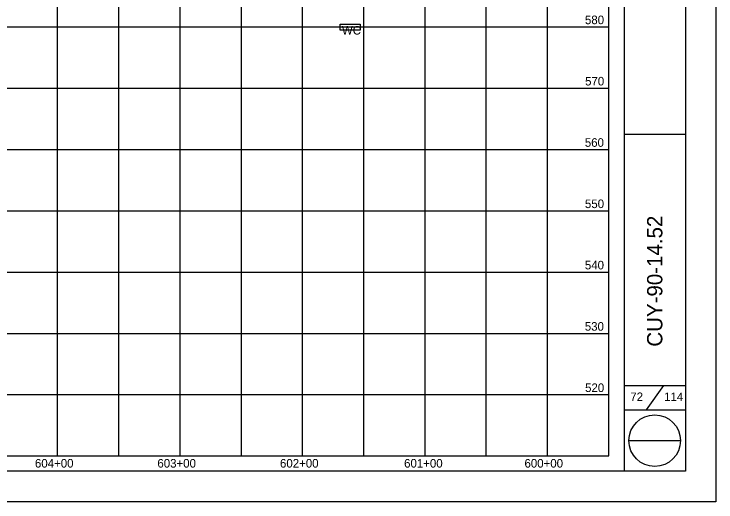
# Model space of a CAD drawing. Extents: x 2190806 to 2192726, y 664803 to 665903.
# Drawn here: x 2192153 to 2192726, y 664803 to 665201 of the extents above; entities that cross this region are included whole.
import ezdxf

# ---------------------------------------------------------------- set-up
doc = ezdxf.new("R2010")
doc.units = 0
for name, color, linetype in [('GT_Project_Text', 7, 'Continuous'), ('SH_Border', 7, 'Continuous'), ('SH_Cut_Line', 7, 'Continuous'), ('SH_Data', 7, 'Continuous'), ('SH_Major_Grid_Line', 7, 'Continuous'), ('SH_Text', 7, 'Continuous')]:
    doc.layers.add(name, color=color, linetype=linetype)

msp = doc.modelspace()

# ---------------------------------------------------------------- linework, layer by layer
at = {"layer": 'GT_Project_Text'}
msp.add_lwpolyline([(2192418.84, 665193.17), (2192435.11, 665193.17), (2192435.11, 665188.08), (2192418.84, 665188.08)], close=True, dxfattribs=at)
at = {"layer": 'SH_Border'}
for p, q in [((2192650.64, 665878.42), (2192650.64, 664828.42)), ((2192700.64, 665878.42), (2192700.64, 664828.42)), ((2192650.64, 665103.42), (2192700.64, 665103.42)), ((2192650.64, 664898.43), (2192700.64, 664898.43)), ((2192682.69, 664898.43), (2192668.59, 664878.43)), ((2192650.64, 664878.42), (2192700.64, 664878.42)), ((2192654.59, 664853.42), (2192696.7, 664853.42)), ((2192700.64, 664828.42), (2191125.65, 664828.42))]:
    msp.add_line(p, q, dxfattribs=at)
msp.add_circle((2192675.64, 664853.42), 21.05, dxfattribs=at)
at = {"layer": 'SH_Cut_Line'}
msp.add_lwpolyline([(2191025.65, 664803.42), (2191025.65, 665903.42), (2192725.65, 665903.42), (2192725.65, 664803.42), (2191025.65, 664803.42)], dxfattribs=at)
at = {"layer": 'SH_Data'}
for p, q in [((2192638.15, 664840.92), (2192638.15, 665840.92)), ((2191138.15, 664840.92), (2192638.15, 664840.92))]:
    msp.add_line(p, q, dxfattribs=at)
at = {"layer": 'SH_Major_Grid_Line'}
for p, q in [((2192188.15, 664840.92), (2192188.15, 665840.92)), ((2192238.15, 664840.92), (2192238.15, 665840.92)), ((2192288.15, 664840.92), (2192288.15, 665840.92)), ((2192338.15, 664840.92), (2192338.15, 665840.92)), ((2192388.15, 664840.92), (2192388.15, 665840.92)), ((2192438.15, 664840.92), (2192438.15, 665840.92)), ((2192488.15, 664840.92), (2192488.15, 665840.92)), ((2192538.15, 664840.92), (2192538.15, 665840.92)), ((2192588.15, 664840.92), (2192588.15, 665840.92)), ((2191138.15, 665190.92), (2192638.15, 665190.92)), ((2191138.15, 665140.92), (2192638.15, 665140.92)), ((2191138.15, 665090.92), (2192638.15, 665090.92)), ((2191138.15, 665040.92), (2192638.15, 665040.92)), ((2191138.15, 664990.92), (2192638.15, 664990.92)), ((2191138.15, 664940.92), (2192638.15, 664940.92)), ((2191138.15, 664890.92), (2192638.15, 664890.92))]:
    msp.add_line(p, q, dxfattribs=at)

# ---------------------------------------------------------------- texts
at = {"layer": 'SH_Data'}
for s, p in [('580', (2192618.67, 665193.08)), ('570', (2192618.78, 665143.08)), ('560', (2192618.56, 665093.08)), ('550', (2192618.67, 665043.08)), ('540', (2192618.61, 664993.08)), ('530', (2192618.56, 664943.08)), ('520', (2192618.78, 664893.08)), ('72', (2192655.68, 664885.67)), ('114', (2192683.28, 664885.67))]:
    msp.add_text(s, height=7, dxfattribs=at).set_placement(p)
for s, height, rotation, p in [('CUY-90-14.52', 12.5, 90, (2192681.89, 664930.06)), ('604+00', 7, 360, (2192169.6, 664831.43)), ('603+00', 7, 360, (2192269.57, 664831.43)), ('602+00', 7, 360, (2192369.68, 664831.43)), ('601+00', 7, 360, (2192471.01, 664831.43)), ('600+00', 7, 360, (2192569.3, 664831.43))]:
    msp.add_text(s, height=height, rotation=rotation, dxfattribs=at).set_placement(p)
at = {"layer": 'SH_Text'}
msp.add_text('WC', height=7, dxfattribs=at).set_placement((2192420.25, 665184.61))

doc.saveas('drawing.dxf')
